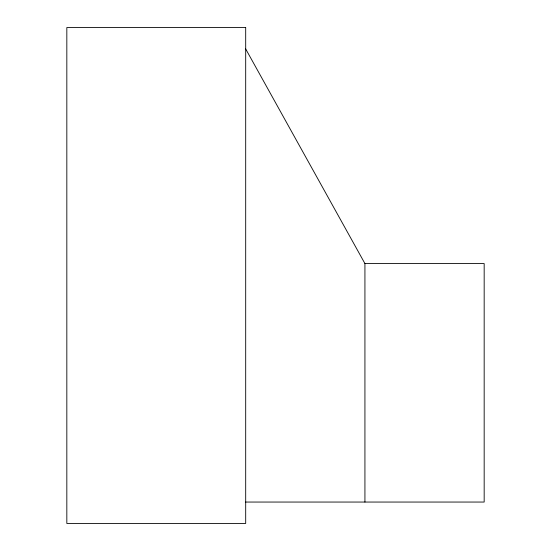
<?xml version="1.0" encoding="UTF-8"?>
<svg xmlns="http://www.w3.org/2000/svg" width="551" height="551" viewBox="0 0 551 551"><rect width="100%" height="100%" fill="white"/><g stroke="black" fill="none" stroke-linecap="round" stroke-linejoin="round"><path stroke-width="0.83" d="M245.691 48.949L364.927 263.578L484.171 263.578L484.171 502.051L245.691 502.051M364.927 263.578L364.927 502.051M245.691 27.55L66.829 27.55L66.829 523.45L245.691 523.45L245.691 27.55"/></g></svg>
